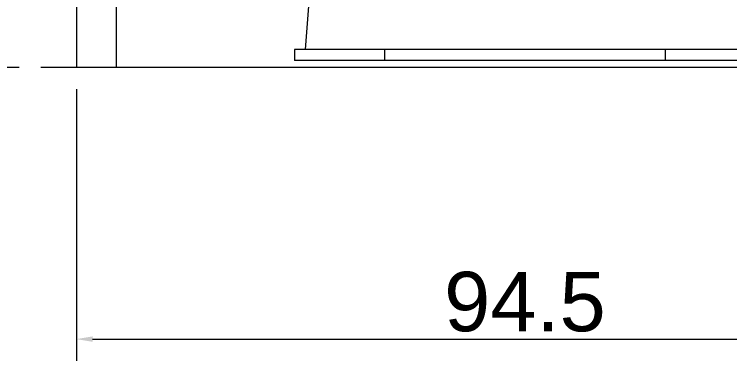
# Model space of a CAD drawing. Header units: inches. Extents: x 0 to 26418, y 0 to 20128.
# Drawn here: x 2631 to 4616, y 13737 to 14698 of the extents above; entities that cross this region are included whole.
import ezdxf

# ---------------------------------------------------------------- set-up
doc = ezdxf.new("R2010")
doc.units = ezdxf.units.IN
doc.header["$MEASUREMENT"] = 0
doc.layers.get('Defpoints').update_dxf_attribs({"lineweight": 5})
doc.styles.add('Roman', font='arial.ttf')
doc.styles.get("Standard").update_dxf_attribs({"font": 'arial.ttf'})
doc.dimstyles.new('ISO-25', dxfattribs={"dimscale": 30, "dimtxt": 1.5, "dimasz": 1.5, "dimexe": 2, "dimexo": 2, "dimtad": 1, "dimtih": 1, "dimtoh": 1, "dimdec": 1, "dimlfac": 0.03937, "dimdsep": 46, "dimtxsty": 'Standard', "dimcen": 2.5, "dimclrd": 7, "dimclre": 7, "dimclrt": 7, "dimadec": 0, "dimazin": 0, "dimtfac": 1, "dimtdec": 1, "dimtmove": 0, "dimatfit": 3, "dimfxl": 1, "dimlwd": 5, "dimlwe": 5, "dimarcsym": 0})

# ---------------------------------------------------------------- blocks, each defined once
blk = doc.blocks.new('*D41')
at = {"color": 7, "linetype": 'Continuous', "lineweight": 5, "transparency": 16777216}
for p, q in [((2742.8, 17250.2), (2137.4, 17250.2)), ((2197.4, 17205.2), (2197.4, 16234.5)), ((2197.4, 14595.2), (2197.4, 16028.4)), ((2643.9, 14550.2), (2137.4, 14550.2))]:
    blk.add_line(p, q, dxfattribs=at)
at = {"color": 7, "transparency": 16777216}
for points in [[(2189.9, 17205.2), (2204.9, 17205.2), (2197.4, 17250.2)], [(2189.9, 14595.2), (2204.9, 14595.2), (2197.4, 14550.2)]]:
    blk.add_solid(points, dxfattribs=at)
at = {"layer": 'Defpoints', "color": 0, "transparency": 16777216}
for p in [(2197.4, 17250.2), (2802.8, 17250.2), (2703.9, 14550.2)]:
    blk.add_point(p, dxfattribs=at)
at = {"color": 7, "lineweight": 5, "transparency": 16777216, "insert": (2197.4, 16131.5), "char_height": 165, "attachment_point": 5, "style": 'Roman'}
blk.add_mtext('106.3', dxfattribs=at)
blk = doc.blocks.new('*D38')
at = {"color": 7, "linetype": 'Continuous', "lineweight": 5, "transparency": 16777216}
for p, q in [((2802.8, 14490.2), (2802.8, 13736.5)), ((5202.8, 14490.2), (5202.8, 13736.5)), ((2847.8, 13796.5), (5157.8, 13796.5))]:
    blk.add_line(p, q, dxfattribs=at)
at = {"color": 7, "transparency": 16777216}
for points in [[(2847.8, 13804), (2847.8, 13789), (2802.8, 13796.5)], [(5157.8, 13804), (5157.8, 13789), (5202.8, 13796.5)]]:
    blk.add_solid(points, dxfattribs=at)
at = {"layer": 'Defpoints', "color": 0, "transparency": 16777216}
for p in [(2802.8, 14550.2), (5202.8, 14550.2), (5202.8, 13796.5)]:
    blk.add_point(p, dxfattribs=at)
at = {"color": 7, "lineweight": 5, "transparency": 16777216, "insert": (4047.8, 13899.5), "char_height": 165, "attachment_point": 5, "style": 'Roman'}
blk.add_mtext('94.5', dxfattribs=at)
blk = doc.blocks.new('*D40')
at = {"color": 7, "linetype": 'Continuous', "lineweight": 5, "transparency": 16777216}
for p, q in [((3042.8, 18220.2), (1667.9, 18220.2)), ((1727.9, 18175.2), (1727.9, 16947.4)), ((1727.9, 14595.2), (1727.9, 16741.4)), ((2643.9, 14550.2), (1667.9, 14550.2))]:
    blk.add_line(p, q, dxfattribs=at)
at = {"color": 7, "transparency": 16777216}
for points in [[(1720.4, 18175.2), (1735.4, 18175.2), (1727.9, 18220.2)], [(1720.4, 14595.2), (1735.4, 14595.2), (1727.9, 14550.2)]]:
    blk.add_solid(points, dxfattribs=at)
at = {"layer": 'Defpoints', "color": 0, "transparency": 16777216}
for p in [(1727.9, 18220.2), (3102.8, 18220.2), (2703.9, 14550.2)]:
    blk.add_point(p, dxfattribs=at)
at = {"color": 7, "lineweight": 5, "transparency": 16777216, "insert": (1727.9, 16844.4), "char_height": 165, "attachment_point": 5, "style": 'Roman'}
blk.add_mtext('144.5', dxfattribs=at)

msp = doc.modelspace()

# ---------------------------------------------------------------- linework, layer by layer
at = {"color": 7, "lineweight": 5}
for p, q in [((2802.83, 17250.22), (2802.83, 14550.22)), ((2912.83, 17250.22), (2912.83, 14550.22)), ((3467.84, 14995.22), (3437.84, 14600.22)), ((4687.84, 14600.22), (3407.84, 14600.22)), ((3407.84, 14600.22), (3407.84, 14570.22)), ((3657.84, 14600.22), (3657.84, 14570.22)), ((4437.84, 14570.22), (4437.84, 14600.22)), ((4687.84, 14570.22), (3407.84, 14570.22)), ((5771.86, 14550.22), (2703.88, 14550.22))]:
    msp.add_line(p, q, dxfattribs=at)

# ---------------------------------------------------------------- dimensions: what is measured, and where the dimension line sits
for base, p2, picture, middle in [((1727.89, 18220.22), (3102.84, 18220.22), '*D40', (1727.89, 16844.43)), ((2197.45, 17250.22), (2802.83, 17250.22), '*D41', (2197.45, 16131.47))]:
    dim = msp.add_linear_dim(base=base, p1=(2703.88, 14550.22), p2=p2, angle=90, dimstyle='ISO-25', override={"dimtxt": 5.5, "dimpost": '\\X', "dimtxsty": 'Roman', "dimtmove": 1}, dxfattribs=at)
    dim.commit()
    dim.dimension.update_dxf_attribs({"geometry": picture, "text_midpoint": middle, "dimtype": 160})
dim = msp.add_linear_dim(base=(5202.83, 13796.54), p1=(2802.83, 14550.22), p2=(5202.83, 14550.22), dimstyle='ISO-25', override={"dimtxt": 5.5, "dimpost": '\\X', "dimtxsty": 'Roman', "dimtmove": 1}, dxfattribs=at)
dim.commit()
dim.dimension.update_dxf_attribs({"geometry": '*D38', "text_midpoint": (4047.84, 13796.54), "dimtype": 160})

doc.saveas('drawing.dxf')
